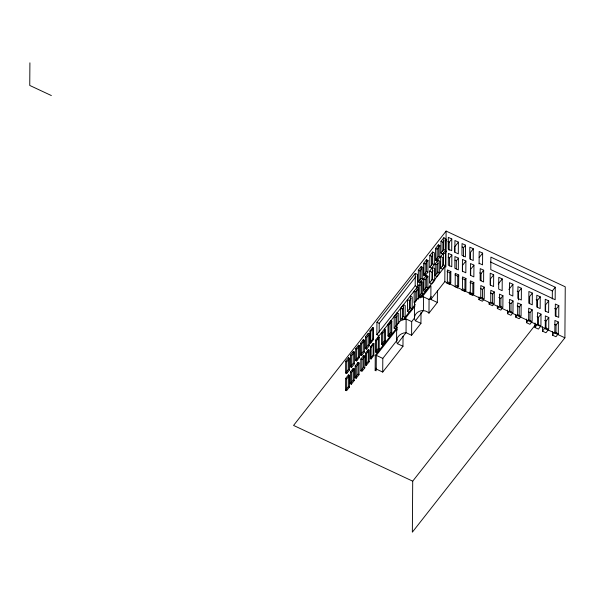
<?xml version="1.0" encoding="UTF-8"?>
<svg xmlns="http://www.w3.org/2000/svg" width="595" height="595" viewBox="0 0 595 595"><rect width="100%" height="100%" fill="white"/><g stroke="black" fill="none" stroke-linecap="round" stroke-linejoin="round"><path stroke-width="0.89" d="M29.906 62.832L29.75 85.442L51.356 95.55M345.606 372.991L345.688 361.247L348.484 357.677L349.585 358.19L349.503 369.941L346.707 373.511L345.606 372.991L348.402 369.428L348.484 357.677M345.554 390.186L345.636 378.442L348.439 374.872L349.488 375.363L349.406 387.114L346.602 390.677L345.554 390.186L348.358 386.624L348.439 374.872M346.707 373.511L346.788 361.76L349.027 358.904M346.602 390.677L346.684 378.933L349.488 375.363M350.314 383.715L350.396 371.964L353.192 368.402L354.241 368.893L354.159 380.636L351.362 384.206L350.314 383.715L353.11 380.146L353.192 368.402M350.44 366.832L350.522 355.081L353.318 351.519L354.479 352.054L354.397 363.805L351.593 367.368L350.44 366.832L353.237 363.262L353.318 351.519M351.362 384.206L351.444 372.455L354.241 368.893M351.593 367.368L351.675 355.624L354.479 352.054M355.133 377.743L355.215 365.992L358.012 362.429L359.09 362.928L359.008 374.679L356.204 378.249L355.133 377.743L357.93 374.173L358.012 362.429M355.646 360.503L355.728 348.752L358.532 345.189L359.551 345.665L359.469 357.416L356.673 360.979L355.646 360.503L358.45 356.933L358.532 345.189M356.204 378.249L356.286 366.498L359.09 362.928M356.673 360.979L356.755 349.235L359.551 345.665M360.429 355.037L360.511 343.285L363.307 339.715L364.46 340.258L364.378 352.009L361.582 355.572L360.429 355.037L363.225 351.466L363.307 339.715M360.763 370.826L360.845 359.083L363.642 355.512L364.876 356.093L364.795 367.836L361.991 371.406L360.763 370.826L363.56 367.264L363.642 355.512M361.582 355.572L361.663 343.828L364.46 340.258M361.998 370.499L362.072 359.655L364.876 356.093M365.382 348.581L365.464 336.829L368.26 333.267L369.473 333.832L369.383 345.576L366.587 349.146L365.382 348.581L368.179 345.011L368.26 333.267M365.434 364.891L365.516 353.14L368.312 349.577L369.257 350.016L369.175 361.767L366.379 365.33L365.434 364.891L368.231 361.321L368.312 349.577M366.379 365.33L366.461 353.586L368.699 350.73M366.587 349.146L366.669 337.395L368.35 335.26M369.882 342.742L369.964 330.999L372.76 327.429L373.578 327.808L373.496 339.559L370.692 343.129L369.882 342.742L372.678 339.18L372.76 327.429M370.328 358.659L370.41 346.907L373.206 343.345L373.943 343.687L373.861 355.431L371.064 359.001L370.328 358.659L373.125 355.089L373.206 343.345M370.692 343.129L370.774 331.378L373.013 328.522M371.064 359.001L371.146 347.249L373.943 343.687M376.114 368.171L376.1 370.826L375.155 370.38L375.259 355.349L396.954 327.704M375.43 351.995L375.512 340.251L378.316 336.681L379.253 337.127L379.171 348.871L376.375 352.441L375.43 351.995L378.227 348.432L378.316 336.681M375.155 370.38L376.211 369.034L376.308 355.364L396.947 329.072C395.422 323.739 401.119 318.972 406.132 319.009L406.035 332.679L397.363 343.732L396.56 341.545L396.672 326.64M376.375 352.441L376.457 340.69L379.253 337.127M376.851 334.665L376.94 322.259L415.288 273.403L417.571 274.474L417.482 286.872L379.134 335.736L376.851 334.665L415.198 285.808L415.288 273.403M379.156 332.188L379.223 323.33L415.853 276.66M381.551 344.393L381.633 332.65L382.734 333.163L382.652 344.914L381.551 344.393L384.355 340.831L384.437 329.08L385.538 329.6L385.456 341.344L382.652 344.914M376.211 369.034L382.719 372.076L382.808 358.406L397.438 339.767M387.97 335.974L388.052 324.23L390.856 320.66L391.822 321.114L391.741 332.865L388.944 336.428L387.97 335.974L390.774 332.412L390.856 320.66M388.944 336.428L389.026 324.684L391.822 321.114M396.999 327.577L395.883 329.005L394.121 328.18L394.202 316.436L397.006 312.866L398.762 313.691L398.695 323.628M395.891 327.198L395.965 317.254L397.081 315.826M397.006 312.866L396.924 324.617L394.121 328.18M403.425 304.7L400.628 308.27L400.547 320.021L403.343 316.451L403.425 304.7L405.21 305.54L405.128 317.284L403.343 316.451M402.339 319.046L402.413 309.103L403.529 307.675M382.719 372.076L402.971 346.275L403.038 336.249M407.471 311.438L410.267 307.875L410.357 296.124L412.238 297.009L412.156 308.753L409.36 312.323L407.471 311.438L407.553 299.694L409.442 300.572L409.382 309.616M396.56 341.545C396.337 336.577 401.35 332.709 406.035 332.679L411.599 335.283L411.695 321.605L414.44 318.109M412.707 481.169L412.35 532.168L564.893 337.811L565.25 286.812L446.109 231.076L293.566 425.432L412.707 481.169L535.426 324.803M415.377 320.772L414.425 318.771L414.462 303.926C414.968 299.679 419.363 296.608 423.506 296.868L423.409 310.538L415.377 320.772L420.94 323.375L411.599 335.283M415.756 301.777L415.823 291.84L417.504 289.698M418.263 281.956L418.345 270.204L421.141 266.642L422.8 267.415L422.718 279.159L419.914 282.729L418.263 281.956L421.059 278.386L421.141 266.642M418.553 299.114L418.627 288.27L416.998 287.511L416.916 299.255L414.12 302.825L414.202 291.074L415.823 291.84M418.672 296.868L418.754 285.124L421.55 281.554L422.762 282.119L422.681 293.87L419.877 297.433L418.672 296.868L421.468 293.305L421.55 281.554M419.877 297.433L419.958 285.689L421.639 283.547M419.914 282.729L419.996 270.978L421.677 268.843M420.94 323.375L421.015 312.442M423.521 290.784L423.603 279.033L426.399 275.463L427.946 276.192L427.864 287.935L425.068 291.505L423.521 290.784L426.318 287.214L426.399 275.463M423.595 275.046L423.677 263.302L426.481 259.732L427.976 260.432L427.894 272.183L425.09 275.745L423.595 275.046L426.399 271.484L426.481 259.732M425.09 275.745L425.172 264.001L427.976 260.432M425.075 289.698L425.15 279.754L427.946 276.192M414.365 317.596C415.325 310.88 424.116 308.255 428.973 313.141L429.069 299.471L431.301 296.622M431.925 283.956L429.59 282.863L429.672 271.112L432.468 267.549L434.804 268.635L434.722 280.386L432.387 279.293L432.468 267.549M429.754 267.326L429.835 255.575L432.632 252.005L434.395 252.83L434.313 264.574L431.509 268.144L429.754 267.326L432.55 263.756L432.632 252.005M428.973 313.141L437.347 302.476L430.839 299.426L430.936 285.756L422.212 296.883M431.531 265.437L431.591 256.393L432.714 254.972M431.948 280.342L432.007 272.205L433.123 270.777M435.146 275.611L435.228 263.868L438.024 260.298L439.727 261.093L439.646 272.845L436.849 276.415L435.146 275.611L437.942 272.049L438.024 260.298M435.481 260.171L435.562 248.42L438.366 244.857L439.884 245.571L439.802 257.315L437.005 260.885L435.481 260.171L438.284 256.601L438.366 244.857M436.864 273.7L436.931 264.663L438.054 263.235M437.005 260.885L437.087 249.134L439.884 245.571M437.347 302.476L437.429 290.628M440.612 268.323L443.416 264.753L443.498 253.001L445.543 253.961L445.462 265.712L442.658 269.275L440.612 268.323L440.694 256.571L445.625 250.376L445.707 238.625L443.818 237.74L441.021 241.31L440.94 253.061L442.829 253.939M442.68 266.567L442.74 257.531L440.694 256.571M442.844 251.231L442.911 242.195L444.026 240.767M440.94 253.061L443.736 249.491L443.818 237.74M430.839 299.426L444.807 281.636L444.911 266.597L445.856 267.043L446.109 231.076M449.121 250.421L449.18 242.291L451.791 238.967L448.325 237.346L448.243 249.089L451.709 250.711L451.791 238.967M449.53 266.024L449.589 257.895L451.858 255.002L448.392 253.381L448.31 265.132L451.776 266.746L451.858 255.002M449.805 283.637L449.88 272.793L450.854 271.543L447.395 269.929L447.314 281.673L450.772 283.294L450.854 271.543M454.721 252.168L454.759 247.646M456.276 268.925L456.335 260.796L458.41 258.141L454.944 256.527L454.863 268.271L458.329 269.892L458.41 258.141M457.674 286.165L457.741 276.229L458.723 274.979L455.257 273.365L455.175 285.109L458.641 286.731L458.723 274.979M458.388 242.12L458.306 253.872L454.848 252.25L454.93 240.499L458.388 242.12L454.766 246.739M462.471 271.684L462.516 265.355L465.907 261.034L462.449 259.413L462.367 271.164L465.826 272.785L465.907 261.034M463.52 256.676L463.579 247.639L465.513 245.177L462.047 243.556L461.965 255.307L465.431 256.928L465.513 245.177M464.911 289.698L464.978 279.762L465.959 278.512L462.494 276.898L462.412 288.642L465.878 290.263L464.896 291.505L461.437 289.884M465.878 290.263L465.959 278.512M469.321 293.841L470.295 292.599L470.385 280.847L473.843 282.469L472.869 283.711L472.787 295.462L469.321 293.841L469.336 292.033M470.511 259.494L470.563 252.265L473.3 248.784L469.834 247.163L469.753 258.907L473.218 260.528L473.3 248.784M470.667 275.574L470.712 269.252L473.932 265.139L470.474 263.526L470.385 275.269L473.851 276.891L473.932 265.139M473.843 282.469L473.761 294.213L470.295 292.599M479.094 263.912L479.176 251.507L482.642 253.128L482.56 264.872L479.094 263.25M483.757 299.486L482.389 301.234L478.923 299.612L478.945 296.898M480.753 297.284L480.834 285.541L484.293 287.162L484.211 298.906L480.753 297.284L478.923 299.612M481.02 280.788L481.072 273.559L483.683 270.234L480.217 268.613L480.135 280.357L483.601 281.978L483.683 270.234M482.411 298.519L482.471 289.482L484.293 287.162M493.657 304.372L492.571 305.756L489.105 304.142L489.12 302.334M490.533 285.094L490.578 278.772L493.679 274.823L490.213 273.202L490.131 284.953L493.597 286.574L493.679 274.823M492.586 303.048L492.653 294.012L494.281 291.929L490.823 290.308L490.741 302.059L494.2 303.681L494.281 291.929M502.344 308.143L500.804 310.107L497.338 308.493L497.361 305.778M500.826 307.399L500.886 298.363L502.946 295.737L499.48 294.116L499.398 305.867L502.864 307.489L502.946 295.737M502.232 278.929L502.15 290.68L498.692 289.058L498.774 277.307L502.232 278.929L498.246 284.008M512.459 313.379L510.927 315.32L507.468 313.706L507.49 310.084M509.506 311.111L509.588 299.359L513.046 300.981L512.964 312.725L509.506 311.111L507.468 313.706M510.956 311.706L511.008 303.576L513.046 300.981M512.927 284.298L512.845 296.042L509.387 294.421L509.469 282.677L512.927 284.298L508.859 289.482M520.595 316.919L519.167 318.742L515.701 317.12L515.724 314.413M517.613 314.688L517.695 302.944L521.161 304.558L521.079 316.309L517.613 314.688L515.701 317.12M518.543 299.969L518.595 291.833L521.399 288.27L517.933 286.649L517.851 298.4L521.317 300.014L521.399 288.27M519.19 316.027L519.249 306.99L521.161 304.558M531.566 322.237L529.944 324.305L526.486 322.683L526.508 319.069M528.643 319.924L528.724 308.18L532.19 309.802L532.109 321.545L528.643 319.924L526.486 322.683M529.639 303.703L529.691 296.474L532.346 293.09L528.881 291.476L528.799 303.219L532.265 304.841L532.346 293.09M529.966 320.69L530.026 312.554L532.19 309.802M540.424 326.536L538.408 329.109L534.942 327.488L534.979 322.973M537.471 324.275L537.553 312.524L541.011 314.145L540.929 325.889L537.471 324.275L534.942 327.488M537.501 307.489L537.553 300.259L540.245 296.823L536.787 295.209L536.705 306.953L540.163 308.574L540.245 296.823M538.43 325.495L538.49 317.358L541.011 314.145M548.166 329.957L545.957 332.769L542.499 331.155L542.528 326.633M545.258 327.637L545.34 315.893L548.798 317.507L548.716 329.258L545.258 327.637L542.499 331.155M545.608 311.096L545.652 304.766L548.709 300.877L545.243 299.255L545.161 311.007L548.627 312.62L548.709 300.877M545.987 329.154L546.039 321.025L548.798 317.507M552.294 298.958L552.346 290.933L555.254 287.229L490.882 257.114L490.793 269.609L555.165 299.724L555.254 287.229M552.495 335.141L554.83 332.166L554.912 320.422L558.37 322.044L558.288 333.788L555.961 336.763L552.495 335.141L552.524 331.527M555.961 316.458L556.005 309.229L558.809 305.659L555.343 304.038L555.261 315.789L558.727 317.41L558.809 305.659M555.983 333.148L556.042 325.011L558.37 322.044M446.763 239.339L445.714 240.67L445.633 252.414L446.681 251.09M382.734 333.163L384.415 331.021M409.442 300.572L411.123 298.437M429.59 282.863L432.387 279.293M402.889 320.14L415.221 304.424M420.36 297.879L444.911 266.597M432.483 283.242L434.164 281.1M404.756 319.113L414.886 306.209L414.462 303.926M479.139 257.583L482.642 253.128M489.105 304.142L490.191 302.751M497.338 308.493L498.885 306.522M462.196 246.992L463.579 247.639M447.797 241.637L449.18 242.291M490.488 261.993L552.346 290.933M441.021 241.31L442.911 242.195M443.736 249.491L445.625 250.376M435.562 248.42L437.087 249.134M454.944 260.141L456.335 260.796M448.206 257.241L449.589 257.895M479.689 272.904L481.072 273.559M536.169 299.612L537.553 300.259M554.622 308.574L556.005 309.229M517.211 291.186L518.595 291.833M438.284 256.601L439.802 257.315M429.835 255.575L431.591 256.393M443.416 264.753L445.462 265.712M435.228 263.868L436.931 264.663M432.55 263.756L434.313 264.574M454.974 274.927L457.741 276.229M462.211 278.46L464.978 279.762M447.113 271.491L449.88 272.793M470.095 282.417L472.869 283.711M490.57 293.038L492.653 294.012M480.396 288.508L482.471 289.482M498.811 297.388L500.886 298.363M517.174 306.023L519.249 306.99M508.933 302.602L511.008 303.576M528.643 311.906L530.026 312.554M554.652 324.364L556.042 325.011M423.677 263.302L425.172 264.001M537.106 316.711L538.49 317.358M544.656 320.378L546.039 321.025M437.942 272.049L439.646 272.845M429.672 271.112L432.007 272.205M426.399 271.484L427.894 272.183M554.83 332.166L558.288 333.788M444.807 281.636L564.893 337.811M454.201 286.351L457.659 287.973M446.339 282.915L449.798 284.536M418.345 270.204L419.996 270.978M423.603 279.033L425.15 279.754M421.059 278.386L422.718 279.159M426.318 287.214L427.864 287.935M418.754 285.124L419.958 285.689M415.198 285.808L417.482 286.872M421.468 293.305L422.681 293.87M422.562 296.429L429.069 299.471M410.267 307.875L412.156 308.753M400.628 308.27L402.413 309.103M405.188 318.563L411.695 321.605M394.202 316.436L395.965 317.254M388.052 324.23L389.026 324.684M396.56 329.556L397.401 329.95M376.94 322.259L379.223 323.33M390.774 332.412L391.741 332.865M397.408 343.672L402.971 346.275M369.964 330.999L370.774 331.378M384.355 340.831L385.456 341.344M375.512 340.251L376.457 340.69M372.678 339.18L373.496 339.559M365.464 336.829L366.669 337.395M378.227 348.432L379.171 348.871M368.179 345.011L369.383 345.576M370.41 346.907L371.146 347.249M360.511 343.285L361.663 343.828M376.308 355.364L382.808 358.406M373.125 355.089L373.861 355.431M363.225 351.466L364.378 352.009M365.516 353.14L366.461 353.586M355.728 348.752L356.755 349.235M368.231 361.321L369.175 361.767M358.45 356.933L359.469 357.416M360.845 359.083L362.072 359.655M350.522 355.081L351.675 355.624M363.56 367.264L364.795 367.836M353.237 363.262L354.397 363.805M345.688 361.247L346.788 361.76M355.215 365.992L356.286 366.498M348.402 369.428L349.503 369.941M357.93 374.173L359.008 374.679M350.396 371.964L351.444 372.455M353.11 380.146L354.159 380.636M345.636 378.442L346.684 378.933M348.358 386.624L349.406 387.114"/></g></svg>
